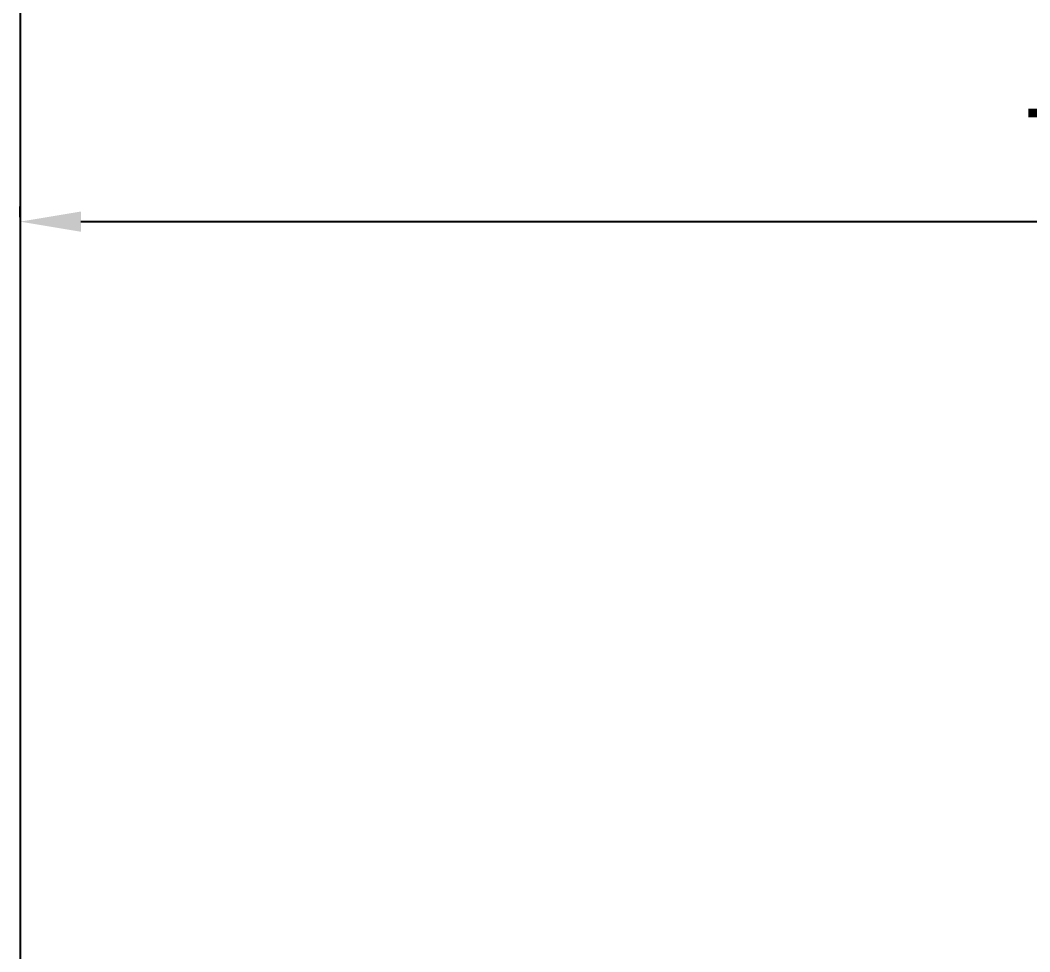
# Model space of a CAD drawing. Extents: x 2340 to 8415, y -46 to 2482.
# Drawn here: x 2481.8 to 2814.7, y 975.7 to 1283 of the extents above; entities that cross this region are included whole.
import ezdxf

# ---------------------------------------------------------------- set-up
doc = ezdxf.new("R2010")
doc.units = 0
doc.header["$LTSCALE"] = 20
doc.header["$MEASUREMENT"] = 0
doc.layers.get('0').update_dxf_attribs({"linetype": 'CONTINUOUS'})
doc.layers.get('DEFPOINTS').update_dxf_attribs({"linetype": 'CONTINUOUS'})
doc.layers.add('6', color=6, linetype='CONTINUOUS')
doc.styles.get("Standard").update_dxf_attribs({"font": 'NanumGothic.ttf'})
doc.dimstyles.get("Standard").update_dxf_attribs({"dimtxt": 2.7, "dimasz": 2.5, "dimexe": 1.5, "dimexo": 1.5, "dimgap": 1.5, "dimtad": 1, "dimdec": 0, "dimlfac": 10, "dimzin": 0, "dimdsep": 46, "dimtxsty": 'Standard', "dimcen": 0, "dimclrt": 2, "dimadec": 0, "dimazin": 0, "dimtfac": 1, "dimtdec": 0, "dimtmove": 0, "dimatfit": 3, "dimfxl": 0, "dimtolj": 1, "dimtzin": 0, "dimarcsym": 0})

# ---------------------------------------------------------------- blocks, each defined once
blk = doc.blocks.new('*D33')
at = {"color": 3, "lineweight": -2}
for p, q in [((2481.76, 1218.03), (2481.76, 1221.53)), ((3201.76, 1079.38), (3201.76, 1221.53)), ((2501.76, 1216.53), (3181.76, 1216.53))]:
    blk.add_line(p, q, dxfattribs=at)
at = {"color": 3}
for points in [[(2501.76, 1219.86), (2501.76, 1213.2), (2481.76, 1216.53)], [(3181.76, 1219.86), (3181.76, 1213.2), (3201.76, 1216.53)]]:
    blk.add_solid(points, dxfattribs=at)
at = {"layer": 'DEFPOINTS', "color": 0}
for p in [(2481.76, 1216.53), (3201.76, 1216.53), (3201.76, 1077.88)]:
    blk.add_point(p, dxfattribs=at)
at = {"color": 2, "insert": (2841.76, 1240.63), "char_height": 26, "attachment_point": 5}
blk.add_mtext('\\A1;720', dxfattribs=at)

msp = doc.modelspace()

# ---------------------------------------------------------------- linework, layer by layer
at = {"layer": '6'}
msp.add_lwpolyline([(3481.76, 2226.23), (2481.76, 2226.23), (2481.76, 301.19), (4409.26, 301.19), (4409.26, 1326.19)], dxfattribs=at)

# ---------------------------------------------------------------- dimensions: what is measured, and where the dimension line sits
dim = msp.add_linear_dim(base=(3201.76, 1216.53), p1=(2481.76, 1216.53), p2=(3201.76, 1077.88), dimstyle='Standard', override={"dimtxt": 26, "dimasz": 20, "dimexe": 5, "dimgap": 10, "dimlfac": 1, "dimzin": 12, "dimclrd": 3, "dimclre": 3, "dimazin": 2, "dimarcsym": 1})
dim.commit()
dim.dimension.update_dxf_attribs({"geometry": '*D33', "text_midpoint": (2841.76, 1240.63)})

doc.saveas('drawing.dxf')
